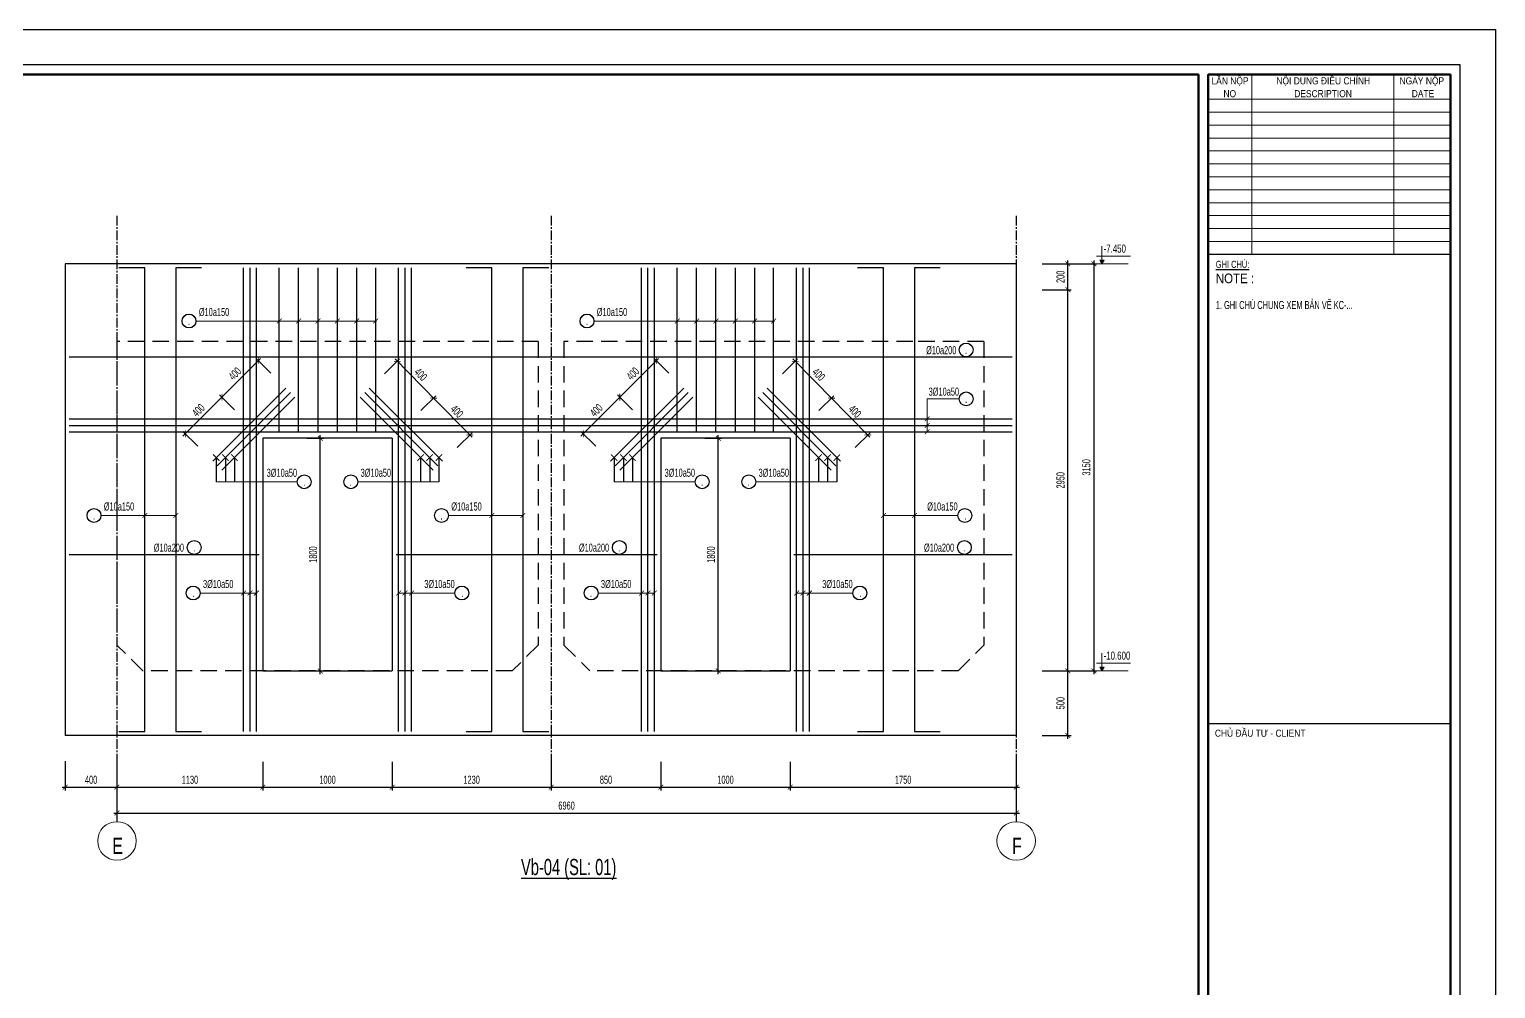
# Model space of a CAD drawing. Header units: millimetres. Extents: x 49116 to 95141, y 45601 to 60451.
# Drawn here: x 83792 to 95141, y 53026 to 60451 of the extents above; entities that cross this region are included whole.
import ezdxf
from ezdxf.enums import TextEntityAlignment as Align

# ---------------------------------------------------------------- set-up
doc = ezdxf.new("R2010")
doc.units = ezdxf.units.MM
doc.header["$MEASUREMENT"] = 0
doc.linetypes.add('CENTER2', pattern=[1.125, 0.75, -0.125, 0.125, -0.125])
doc.linetypes.add('HIDDEN', pattern=[9.525, 6.35, -3.175])
doc.layers.get('DEFPOINTS').update_dxf_attribs({"color": 252})
for name, color, linetype in [('CDC -TEXT KHUNG', 7, 'Continuous'), ('CDC-KHUNGTEN', 7, 'Continuous'), ('CDC.01.AXIS', 160, 'CENTER2'), ('CDC.02.DIM', 1, 'Continuous'), ('CDC.03.BORDER', 3, 'Continuous'), ('CDC.04.HIDDEN', 8, 'HIDDEN'), ('CDC.05.STEEL', 4, 'Continuous'), ('CDC.06.TEXT', 2, 'Continuous'), ('CDC.14.STEELNUM', 3, 'Continuous'), ('CDC.16.BIGTEXT', 6, 'Continuous')]:
    doc.layers.add(name, color=color, linetype=linetype)
doc.layers.add('KCS_CHI', color=1, linetype='Continuous', lineweight=15)
doc.styles.add('arial', font='arial.ttf', dxfattribs={"width": 0.6})
doc.styles.add('arial1', font='arial.ttf', dxfattribs={"width": 0.7})
doc.styles.add('Arial_4', font='arial.ttf', dxfattribs={"width": 0.75, "height": 3})
doc.styles.add('KT CDC', font='arial.ttf', dxfattribs={"width": 0.85, "height": 200})
doc.dimstyles.new('DIM25', dxfattribs={"dimscale": 25, "dimtxt": 2.5, "dimasz": 1.5, "dimexe": 1, "dimexo": 0, "dimgap": 1, "dimtad": 1, "dimdec": 0, "dimzin": 0, "dimdsep": 46, "dimtxsty": 'arial', "dimblk1": 'ARCHTICK', "dimblk2": 'ARCHTICK', "dimsah": 1, "dimcen": 0.09, "dimdle": 1, "dimclrd": 256, "dimclre": 1, "dimclrt": 2, "dimadec": 0, "dimazin": 0, "dimtfac": 1, "dimtdec": 0, "dimtix": 1, "dimtmove": 2, "dimatfit": 0, "dimldrblk": 'DOT', "dimfxl": 50, "dimtolj": 1, "dimtzin": 0, "dimarcsym": 0})

# ---------------------------------------------------------------- blocks, each defined once
blk = doc.blocks.new('_ArchTick')
at = {"color": 0, "linetype": 'ByBlock', "const_width": 0.15}
blk.add_lwpolyline([(-0.5, -0.5), (0.5, 0.5)], dxfattribs=at)
blk = doc.blocks.new('*D21')
at = {"layer": 'CDC.02.DIM', "color": 1, "lineweight": -2, "transparency": 16777216}
for p, q in [((91630, 58636), (92055, 58636)), ((91630, 55486), (92055, 55486))]:
    blk.add_line(p, q, dxfattribs=at)
at = {"layer": 'CDC.02.DIM', "lineweight": -2, "transparency": 16777216}
blk.add_line((92030, 58661), (92030, 55461), dxfattribs=at)
at = {"layer": 'DEFPOINTS', "color": 0, "transparency": 16777216}
for p in [(91630, 58636), (91630, 55486), (92030, 55486)]:
    blk.add_point(p, dxfattribs=at)
at = {"layer": 'CDC.02.DIM', "lineweight": -2, "transparency": 16777216, "xscale": 37.5, "yscale": 37.5, "zscale": 37.5}
for p, rotation in [((92030, 58636), 90), ((92030, 55486), 270)]:
    blk.add_blockref('_ArchTick', p, dxfattribs=dict(at, rotation=rotation))
at = {"layer": 'CDC.02.DIM', "color": 2, "transparency": 16777216, "insert": (91973, 57061), "char_height": 62.5, "attachment_point": 5, "rotation": 90, "style": 'arial'}
blk.add_mtext('\\A1;3150', dxfattribs=at)
blk = doc.blocks.new('_DOT')
at = {"color": 0, "linetype": 'ByBlock'}
blk.add_line((-0.5, 0), (-1, 0), dxfattribs=at)
at = {"color": 0, "linetype": 'ByBlock', "const_width": 0.5}
blk.add_lwpolyline([(-0.25, 0, 1), (0.25, 0, 1)], format="xyb", close=True, dxfattribs=at)
blk = doc.blocks.new('*D22')
at = {"layer": 'CDC.02.DIM', "color": 1, "lineweight": -2, "transparency": 16777216}
for p, q in [((84470, 54786), (84470, 54361)), ((91430, 54786), (91430, 54361))]:
    blk.add_line(p, q, dxfattribs=at)
at = {"layer": 'CDC.02.DIM', "lineweight": -2, "transparency": 16777216}
blk.add_line((84445, 54386), (91455, 54386), dxfattribs=at)
at = {"layer": 'DEFPOINTS', "color": 0, "transparency": 16777216}
for p in [(84470, 54786), (91430, 54786), (91430, 54386)]:
    blk.add_point(p, dxfattribs=at)
at = {"layer": 'CDC.02.DIM', "lineweight": -2, "transparency": 16777216, "xscale": 37.5, "yscale": 37.5, "zscale": 37.5, "rotation": 180}
blk.add_blockref('_ArchTick', (84470, 54386), dxfattribs=at)
at = {"layer": 'CDC.02.DIM', "lineweight": -2, "transparency": 16777216, "xscale": 37.5, "yscale": 37.5, "zscale": 37.5}
blk.add_blockref('_ArchTick', (91430, 54386), dxfattribs=at)
at = {"layer": 'CDC.02.DIM', "color": 2, "transparency": 16777216, "insert": (87950, 54443), "char_height": 62.5, "attachment_point": 5, "style": 'arial'}
blk.add_mtext('\\A1;6960', dxfattribs=at)
blk = doc.blocks.new('*D23')
at = {"layer": 'CDC.02.DIM', "color": 1, "lineweight": -2, "transparency": 16777216}
for p, q in [((89020, 57286), (89149, 57286)), ((89020, 55486), (89149, 55486))]:
    blk.add_line(p, q, dxfattribs=at)
at = {"layer": 'CDC.02.DIM', "lineweight": -2, "transparency": 16777216}
blk.add_line((89124, 55461), (89124, 57311), dxfattribs=at)
at = {"layer": 'DEFPOINTS', "color": 0, "transparency": 16777216}
for p in [(89020, 57286), (89124, 57286), (89020, 55486)]:
    blk.add_point(p, dxfattribs=at)
at = {"layer": 'CDC.02.DIM', "lineweight": -2, "transparency": 16777216, "xscale": 37.5, "yscale": 37.5, "zscale": 37.5}
for p, rotation in [((89124, 57286), 90), ((89124, 55486), 270)]:
    blk.add_blockref('_ArchTick', p, dxfattribs=dict(at, rotation=rotation))
at = {"layer": 'CDC.02.DIM', "color": 2, "transparency": 16777216, "insert": (89068, 56386), "char_height": 62.5, "attachment_point": 5, "rotation": 90, "style": 'arial'}
blk.add_mtext('\\A1;1800', dxfattribs=at)
blk = doc.blocks.new('*D24')
at = {"layer": 'CDC.02.DIM', "lineweight": -2, "transparency": 16777216}
blk.add_line((88061, 57303), (88380, 57622), dxfattribs=at)
at = {"layer": 'CDC.02.DIM', "color": 1, "lineweight": -2, "transparency": 16777216}
for p, q in [((88459, 57507), (88344, 57622)), ((88176, 57224), (88061, 57339))]:
    blk.add_line(p, q, dxfattribs=at)
at = {"layer": 'DEFPOINTS', "color": 0, "transparency": 16777216}
for p in [(88362, 57604), (88459, 57507), (88176, 57224)]:
    blk.add_point(p, dxfattribs=at)
at = {"layer": 'CDC.02.DIM', "lineweight": -2, "transparency": 16777216, "xscale": 37.5, "yscale": 37.5, "zscale": 37.5}
for p, rotation in [((88362, 57604), 45.00000000000442), ((88079, 57321), 225.0000000000044)]:
    blk.add_blockref('_ArchTick', p, dxfattribs=dict(at, rotation=rotation))
at = {"layer": 'CDC.02.DIM', "color": 2, "transparency": 16777216, "insert": (88180, 57503), "char_height": 62.5, "attachment_point": 5, "rotation": 45, "style": 'arial'}
blk.add_mtext('\\A1;400', dxfattribs=at)
blk = doc.blocks.new('*D25')
at = {"layer": 'CDC.02.DIM', "lineweight": -2, "transparency": 16777216}
blk.add_line((88344, 57586), (88662, 57904), dxfattribs=at)
at = {"layer": 'CDC.02.DIM', "color": 1, "lineweight": -2, "transparency": 16777216}
for p, q in [((88742, 57790), (88627, 57904)), ((88459, 57507), (88344, 57622))]:
    blk.add_line(p, q, dxfattribs=at)
at = {"layer": 'DEFPOINTS', "color": 0, "transparency": 16777216}
for p in [(88645, 57887), (88742, 57790), (88459, 57507)]:
    blk.add_point(p, dxfattribs=at)
at = {"layer": 'CDC.02.DIM', "lineweight": -2, "transparency": 16777216, "xscale": 37.5, "yscale": 37.5, "zscale": 37.5}
for p, rotation in [((88645, 57887), 44.99999999985247), ((88362, 57604), 224.9999999998525)]:
    blk.add_blockref('_ArchTick', p, dxfattribs=dict(at, rotation=rotation))
at = {"layer": 'CDC.02.DIM', "color": 2, "transparency": 16777216, "insert": (88463, 57786), "char_height": 62.5, "attachment_point": 5, "rotation": 45, "style": 'arial'}
blk.add_mtext('\\A1;400', dxfattribs=at)
blk = doc.blocks.new('*D26')
at = {"layer": 'CDC.02.DIM', "color": 1, "lineweight": -2, "transparency": 16777216}
for p, q in [((89903, 57501), (90018, 57615)), ((90183, 57216), (90299, 57329))]:
    blk.add_line(p, q, dxfattribs=at)
at = {"layer": 'CDC.02.DIM', "lineweight": -2, "transparency": 16777216}
blk.add_line((90298, 57294), (89983, 57615), dxfattribs=at)
at = {"layer": 'DEFPOINTS', "color": 0, "transparency": 16777216}
for p in [(90000, 57597), (89903, 57501), (90183, 57216)]:
    blk.add_point(p, dxfattribs=at)
at = {"layer": 'CDC.02.DIM', "lineweight": -2, "transparency": 16777216, "xscale": 37.5, "yscale": 37.5, "zscale": 37.5}
for p, rotation in [((90000, 57597), 134.5222557259345), ((90281, 57312), 314.5222557259345)]:
    blk.add_blockref('_ArchTick', p, dxfattribs=dict(at, rotation=rotation))
at = {"layer": 'CDC.02.DIM', "color": 2, "transparency": 16777216, "insert": (90181, 57494), "char_height": 62.5, "attachment_point": 5, "rotation": 314.5223, "style": 'arial'}
blk.add_mtext('\\A1;400', dxfattribs=at)
blk = doc.blocks.new('*D27')
at = {"layer": 'CDC.02.DIM', "color": 1, "lineweight": -2, "transparency": 16777216}
for p, q in [((89622, 57786), (89738, 57900)), ((89903, 57501), (90018, 57615))]:
    blk.add_line(p, q, dxfattribs=at)
at = {"layer": 'CDC.02.DIM', "lineweight": -2, "transparency": 16777216}
blk.add_line((90018, 57579), (89702, 57900), dxfattribs=at)
at = {"layer": 'DEFPOINTS', "color": 0, "transparency": 16777216}
for p in [(89720, 57882), (89622, 57786), (89903, 57501)]:
    blk.add_point(p, dxfattribs=at)
at = {"layer": 'CDC.02.DIM', "lineweight": -2, "transparency": 16777216, "xscale": 37.5, "yscale": 37.5, "zscale": 37.5}
for p, rotation in [((89720, 57882), 134.5222557258225), ((90000, 57597), 314.5222557258225)]:
    blk.add_blockref('_ArchTick', p, dxfattribs=dict(at, rotation=rotation))
at = {"layer": 'CDC.02.DIM', "color": 2, "transparency": 16777216, "insert": (89901, 57780), "char_height": 62.5, "attachment_point": 5, "rotation": 314.5223, "style": 'arial'}
blk.add_mtext('\\A1;400', dxfattribs=at)
blk = doc.blocks.new('*D29')
at = {"layer": 'CDC.02.DIM', "color": 1, "lineweight": -2, "transparency": 16777216}
for p, q in [((84070, 54786), (84070, 54561)), ((84470, 54786), (84470, 54561))]:
    blk.add_line(p, q, dxfattribs=at)
at = {"layer": 'CDC.02.DIM', "lineweight": -2, "transparency": 16777216}
blk.add_line((84045, 54586), (84495, 54586), dxfattribs=at)
at = {"layer": 'DEFPOINTS', "color": 0, "transparency": 16777216}
for p in [(84070, 54786), (84470, 54786), (84470, 54586)]:
    blk.add_point(p, dxfattribs=at)
at = {"layer": 'CDC.02.DIM', "lineweight": -2, "transparency": 16777216, "xscale": 37.5, "yscale": 37.5, "zscale": 37.5, "rotation": 180}
blk.add_blockref('_ArchTick', (84070, 54586), dxfattribs=at)
at = {"layer": 'CDC.02.DIM', "lineweight": -2, "transparency": 16777216, "xscale": 37.5, "yscale": 37.5, "zscale": 37.5}
blk.add_blockref('_ArchTick', (84470, 54586), dxfattribs=at)
at = {"layer": 'CDC.02.DIM', "color": 2, "transparency": 16777216, "insert": (84270, 54643), "char_height": 62.5, "attachment_point": 5, "style": 'arial'}
blk.add_mtext('\\A1;400', dxfattribs=at)
blk = doc.blocks.new('*D30')
at = {"layer": 'CDC.02.DIM', "color": 1, "lineweight": -2, "transparency": 16777216}
for p, q in [((84470, 54783), (84470, 54561)), ((85600, 54783), (85600, 54561))]:
    blk.add_line(p, q, dxfattribs=at)
at = {"layer": 'CDC.02.DIM', "lineweight": -2, "transparency": 16777216}
blk.add_line((84445, 54586), (85625, 54586), dxfattribs=at)
at = {"layer": 'DEFPOINTS', "color": 0, "transparency": 16777216}
for p in [(84470, 54783), (85600, 54783), (85600, 54586)]:
    blk.add_point(p, dxfattribs=at)
at = {"layer": 'CDC.02.DIM', "lineweight": -2, "transparency": 16777216, "xscale": 37.5, "yscale": 37.5, "zscale": 37.5, "rotation": 180}
blk.add_blockref('_ArchTick', (84470, 54586), dxfattribs=at)
at = {"layer": 'CDC.02.DIM', "lineweight": -2, "transparency": 16777216, "xscale": 37.5, "yscale": 37.5, "zscale": 37.5}
blk.add_blockref('_ArchTick', (85600, 54586), dxfattribs=at)
at = {"layer": 'CDC.02.DIM', "color": 2, "transparency": 16777216, "insert": (85035, 54643), "char_height": 62.5, "attachment_point": 5, "style": 'arial'}
blk.add_mtext('\\A1;1130', dxfattribs=at)
blk = doc.blocks.new('*D31')
at = {"layer": 'CDC.02.DIM', "color": 1, "lineweight": -2, "transparency": 16777216}
for p, q in [((85600, 54783), (85600, 54561)), ((86600, 54783), (86600, 54561))]:
    blk.add_line(p, q, dxfattribs=at)
at = {"layer": 'CDC.02.DIM', "lineweight": -2, "transparency": 16777216}
blk.add_line((85575, 54586), (86625, 54586), dxfattribs=at)
at = {"layer": 'DEFPOINTS', "color": 0, "transparency": 16777216}
for p in [(85600, 54783), (86600, 54783), (86600, 54586)]:
    blk.add_point(p, dxfattribs=at)
at = {"layer": 'CDC.02.DIM', "lineweight": -2, "transparency": 16777216, "xscale": 37.5, "yscale": 37.5, "zscale": 37.5, "rotation": 180}
blk.add_blockref('_ArchTick', (85600, 54586), dxfattribs=at)
at = {"layer": 'CDC.02.DIM', "lineweight": -2, "transparency": 16777216, "xscale": 37.5, "yscale": 37.5, "zscale": 37.5}
blk.add_blockref('_ArchTick', (86600, 54586), dxfattribs=at)
at = {"layer": 'CDC.02.DIM', "color": 2, "transparency": 16777216, "insert": (86100, 54643), "char_height": 62.5, "attachment_point": 5, "style": 'arial'}
blk.add_mtext('\\A1;1000', dxfattribs=at)
blk = doc.blocks.new('*D32')
at = {"layer": 'CDC.02.DIM', "color": 1, "lineweight": -2, "transparency": 16777216}
for p, q in [((87830, 54783), (87830, 54561)), ((88680, 54783), (88680, 54561))]:
    blk.add_line(p, q, dxfattribs=at)
at = {"layer": 'CDC.02.DIM', "lineweight": -2, "transparency": 16777216}
blk.add_line((87805, 54586), (88705, 54586), dxfattribs=at)
at = {"layer": 'DEFPOINTS', "color": 0, "transparency": 16777216}
for p in [(87830, 54783), (88680, 54783), (88680, 54586)]:
    blk.add_point(p, dxfattribs=at)
at = {"layer": 'CDC.02.DIM', "lineweight": -2, "transparency": 16777216, "xscale": 37.5, "yscale": 37.5, "zscale": 37.5, "rotation": 180}
blk.add_blockref('_ArchTick', (87830, 54586), dxfattribs=at)
at = {"layer": 'CDC.02.DIM', "lineweight": -2, "transparency": 16777216, "xscale": 37.5, "yscale": 37.5, "zscale": 37.5}
blk.add_blockref('_ArchTick', (88680, 54586), dxfattribs=at)
at = {"layer": 'CDC.02.DIM', "color": 2, "transparency": 16777216, "insert": (88255, 54643), "char_height": 62.5, "attachment_point": 5, "style": 'arial'}
blk.add_mtext('\\A1;850', dxfattribs=at)
blk = doc.blocks.new('*D36')
at = {"layer": 'CDC.02.DIM', "lineweight": -2, "transparency": 16777216}
blk.add_line((91830, 54961), (91830, 55511), dxfattribs=at)
at = {"layer": 'CDC.02.DIM', "color": 1, "lineweight": -2, "transparency": 16777216}
for p, q in [((91630, 55486), (91855, 55486)), ((91630, 54986), (91855, 54986))]:
    blk.add_line(p, q, dxfattribs=at)
at = {"layer": 'DEFPOINTS', "color": 0, "transparency": 16777216}
for p in [(91630, 55486), (91830, 55486), (91630, 54986)]:
    blk.add_point(p, dxfattribs=at)
at = {"layer": 'CDC.02.DIM', "lineweight": -2, "transparency": 16777216, "xscale": 37.5, "yscale": 37.5, "zscale": 37.5}
for p, rotation in [((91830, 55486), 90), ((91830, 54986), 270)]:
    blk.add_blockref('_ArchTick', p, dxfattribs=dict(at, rotation=rotation))
at = {"layer": 'CDC.02.DIM', "color": 2, "transparency": 16777216, "insert": (91773, 55236), "char_height": 62.5, "attachment_point": 5, "rotation": 90, "style": 'arial'}
blk.add_mtext('\\A1;500', dxfattribs=at)
blk = doc.blocks.new('*D37')
at = {"layer": 'CDC.02.DIM', "lineweight": -2, "transparency": 16777216}
blk.add_line((91830, 55461), (91830, 58461), dxfattribs=at)
at = {"layer": 'CDC.02.DIM', "color": 1, "lineweight": -2, "transparency": 16777216}
for p, q in [((91630, 58436), (91855, 58436)), ((91630, 55486), (91855, 55486))]:
    blk.add_line(p, q, dxfattribs=at)
at = {"layer": 'DEFPOINTS', "color": 0, "transparency": 16777216}
for p in [(91630, 58436), (91830, 58436), (91630, 55486)]:
    blk.add_point(p, dxfattribs=at)
at = {"layer": 'CDC.02.DIM', "lineweight": -2, "transparency": 16777216, "xscale": 37.5, "yscale": 37.5, "zscale": 37.5}
for p, rotation in [((91830, 58436), 90), ((91830, 55486), 270)]:
    blk.add_blockref('_ArchTick', p, dxfattribs=dict(at, rotation=rotation))
at = {"layer": 'CDC.02.DIM', "color": 2, "transparency": 16777216, "insert": (91773, 56961), "char_height": 62.5, "attachment_point": 5, "rotation": 90, "style": 'arial'}
blk.add_mtext('\\A1;2950', dxfattribs=at)
blk = doc.blocks.new('*D38')
at = {"layer": 'CDC.02.DIM', "color": 1, "lineweight": -2, "transparency": 16777216}
for p, q in [((91630, 58636), (91855, 58636)), ((91630, 58436), (91855, 58436))]:
    blk.add_line(p, q, dxfattribs=at)
at = {"layer": 'CDC.02.DIM', "lineweight": -2, "transparency": 16777216}
blk.add_line((91830, 58411), (91830, 58661), dxfattribs=at)
at = {"layer": 'DEFPOINTS', "color": 0, "transparency": 16777216}
for p in [(91630, 58636), (91830, 58636), (91630, 58436)]:
    blk.add_point(p, dxfattribs=at)
at = {"layer": 'CDC.02.DIM', "lineweight": -2, "transparency": 16777216, "xscale": 37.5, "yscale": 37.5, "zscale": 37.5}
for p, rotation in [((91830, 58636), 90), ((91830, 58436), 270)]:
    blk.add_blockref('_ArchTick', p, dxfattribs=dict(at, rotation=rotation))
at = {"layer": 'CDC.02.DIM', "color": 2, "transparency": 16777216, "insert": (91773, 58536), "char_height": 62.5, "attachment_point": 5, "rotation": 90, "style": 'arial'}
blk.add_mtext('\\A1;200', dxfattribs=at)
blk = doc.blocks.new('*D142')
at = {"layer": 'CDC.02.DIM', "color": 1, "lineweight": -2, "transparency": 16777216}
for p, q in [((85940, 57286), (86069, 57286)), ((85940, 55486), (86069, 55486))]:
    blk.add_line(p, q, dxfattribs=at)
at = {"layer": 'CDC.02.DIM', "lineweight": -2, "transparency": 16777216}
blk.add_line((86044, 55461), (86044, 57311), dxfattribs=at)
at = {"layer": 'DEFPOINTS', "color": 0, "transparency": 16777216}
for p in [(85940, 57286), (86044, 57286), (85940, 55486)]:
    blk.add_point(p, dxfattribs=at)
at = {"layer": 'CDC.02.DIM', "lineweight": -2, "transparency": 16777216, "xscale": 37.5, "yscale": 37.5, "zscale": 37.5}
for p, rotation in [((86044, 57286), 90), ((86044, 55486), 270)]:
    blk.add_blockref('_ArchTick', p, dxfattribs=dict(at, rotation=rotation))
at = {"layer": 'CDC.02.DIM', "color": 2, "transparency": 16777216, "insert": (85988, 56386), "char_height": 62.5, "attachment_point": 5, "rotation": 90, "style": 'arial'}
blk.add_mtext('\\A1;1800', dxfattribs=at)
blk = doc.blocks.new('*D143')
at = {"layer": 'CDC.02.DIM', "lineweight": -2, "transparency": 16777216}
blk.add_line((84981, 57303), (85300, 57622), dxfattribs=at)
at = {"layer": 'CDC.02.DIM', "color": 1, "lineweight": -2, "transparency": 16777216}
for p, q in [((85379, 57507), (85264, 57622)), ((85096, 57224), (84981, 57339))]:
    blk.add_line(p, q, dxfattribs=at)
at = {"layer": 'DEFPOINTS', "color": 0, "transparency": 16777216}
for p in [(85282, 57604), (85379, 57507), (85096, 57224)]:
    blk.add_point(p, dxfattribs=at)
at = {"layer": 'CDC.02.DIM', "lineweight": -2, "transparency": 16777216, "xscale": 37.5, "yscale": 37.5, "zscale": 37.5}
for p, rotation in [((85282, 57604), 45.00000000000442), ((84999, 57321), 225.0000000000044)]:
    blk.add_blockref('_ArchTick', p, dxfattribs=dict(at, rotation=rotation))
at = {"layer": 'CDC.02.DIM', "color": 2, "transparency": 16777216, "insert": (85100, 57503), "char_height": 62.5, "attachment_point": 5, "rotation": 45, "style": 'arial'}
blk.add_mtext('\\A1;400', dxfattribs=at)
blk = doc.blocks.new('*D144')
at = {"layer": 'CDC.02.DIM', "lineweight": -2, "transparency": 16777216}
blk.add_line((85264, 57586), (85582, 57904), dxfattribs=at)
at = {"layer": 'CDC.02.DIM', "color": 1, "lineweight": -2, "transparency": 16777216}
for p, q in [((85662, 57790), (85547, 57904)), ((85379, 57507), (85264, 57622))]:
    blk.add_line(p, q, dxfattribs=at)
at = {"layer": 'DEFPOINTS', "color": 0, "transparency": 16777216}
for p in [(85565, 57887), (85662, 57790), (85379, 57507)]:
    blk.add_point(p, dxfattribs=at)
at = {"layer": 'CDC.02.DIM', "lineweight": -2, "transparency": 16777216, "xscale": 37.5, "yscale": 37.5, "zscale": 37.5}
for p, rotation in [((85565, 57887), 44.99999999985247), ((85282, 57604), 224.9999999998525)]:
    blk.add_blockref('_ArchTick', p, dxfattribs=dict(at, rotation=rotation))
at = {"layer": 'CDC.02.DIM', "color": 2, "transparency": 16777216, "insert": (85383, 57786), "char_height": 62.5, "attachment_point": 5, "rotation": 45, "style": 'arial'}
blk.add_mtext('\\A1;400', dxfattribs=at)
blk = doc.blocks.new('*D145')
at = {"layer": 'CDC.02.DIM', "color": 1, "lineweight": -2, "transparency": 16777216}
for p, q in [((86823, 57501), (86938, 57615)), ((87103, 57216), (87219, 57329))]:
    blk.add_line(p, q, dxfattribs=at)
at = {"layer": 'CDC.02.DIM', "lineweight": -2, "transparency": 16777216}
blk.add_line((87218, 57294), (86903, 57615), dxfattribs=at)
at = {"layer": 'DEFPOINTS', "color": 0, "transparency": 16777216}
for p in [(86920, 57597), (86823, 57501), (87103, 57216)]:
    blk.add_point(p, dxfattribs=at)
at = {"layer": 'CDC.02.DIM', "lineweight": -2, "transparency": 16777216, "xscale": 37.5, "yscale": 37.5, "zscale": 37.5}
for p, rotation in [((86920, 57597), 134.5222557259345), ((87201, 57312), 314.5222557259345)]:
    blk.add_blockref('_ArchTick', p, dxfattribs=dict(at, rotation=rotation))
at = {"layer": 'CDC.02.DIM', "color": 2, "transparency": 16777216, "insert": (87101, 57494), "char_height": 62.5, "attachment_point": 5, "rotation": 314.5223, "style": 'arial'}
blk.add_mtext('\\A1;400', dxfattribs=at)
blk = doc.blocks.new('*D146')
at = {"layer": 'CDC.02.DIM', "color": 1, "lineweight": -2, "transparency": 16777216}
for p, q in [((86542, 57786), (86658, 57900)), ((86823, 57501), (86938, 57615))]:
    blk.add_line(p, q, dxfattribs=at)
at = {"layer": 'CDC.02.DIM', "lineweight": -2, "transparency": 16777216}
blk.add_line((86938, 57579), (86622, 57900), dxfattribs=at)
at = {"layer": 'DEFPOINTS', "color": 0, "transparency": 16777216}
for p in [(86640, 57882), (86542, 57786), (86823, 57501)]:
    blk.add_point(p, dxfattribs=at)
at = {"layer": 'CDC.02.DIM', "lineweight": -2, "transparency": 16777216, "xscale": 37.5, "yscale": 37.5, "zscale": 37.5}
for p, rotation in [((86640, 57882), 134.5222557258225), ((86920, 57597), 314.5222557258225)]:
    blk.add_blockref('_ArchTick', p, dxfattribs=dict(at, rotation=rotation))
at = {"layer": 'CDC.02.DIM', "color": 2, "transparency": 16777216, "insert": (86821, 57780), "char_height": 62.5, "attachment_point": 5, "rotation": 314.5223, "style": 'arial'}
blk.add_mtext('\\A1;400', dxfattribs=at)
blk = doc.blocks.new('*D147')
at = {"layer": 'CDC.02.DIM', "color": 1, "lineweight": -2, "transparency": 16777216}
for p, q in [((86600, 54783), (86600, 54561)), ((87830, 54783), (87830, 54561))]:
    blk.add_line(p, q, dxfattribs=at)
at = {"layer": 'CDC.02.DIM', "lineweight": -2, "transparency": 16777216}
blk.add_line((86575, 54586), (87855, 54586), dxfattribs=at)
at = {"layer": 'DEFPOINTS', "color": 0, "transparency": 16777216}
for p in [(86600, 54783), (87830, 54783), (87830, 54586)]:
    blk.add_point(p, dxfattribs=at)
at = {"layer": 'CDC.02.DIM', "lineweight": -2, "transparency": 16777216, "xscale": 37.5, "yscale": 37.5, "zscale": 37.5, "rotation": 180}
blk.add_blockref('_ArchTick', (86600, 54586), dxfattribs=at)
at = {"layer": 'CDC.02.DIM', "lineweight": -2, "transparency": 16777216, "xscale": 37.5, "yscale": 37.5, "zscale": 37.5}
blk.add_blockref('_ArchTick', (87830, 54586), dxfattribs=at)
at = {"layer": 'CDC.02.DIM', "color": 2, "transparency": 16777216, "insert": (87215, 54643), "char_height": 62.5, "attachment_point": 5, "style": 'arial'}
blk.add_mtext('\\A1;1230', dxfattribs=at)
blk = doc.blocks.new('*D148')
at = {"layer": 'CDC.02.DIM', "color": 1, "lineweight": -2, "transparency": 16777216}
for p, q in [((88680, 54783), (88680, 54561)), ((89680, 54783), (89680, 54561))]:
    blk.add_line(p, q, dxfattribs=at)
at = {"layer": 'CDC.02.DIM', "lineweight": -2, "transparency": 16777216}
blk.add_line((88655, 54586), (89705, 54586), dxfattribs=at)
at = {"layer": 'DEFPOINTS', "color": 0, "transparency": 16777216}
for p in [(88680, 54783), (89680, 54783), (89680, 54586)]:
    blk.add_point(p, dxfattribs=at)
at = {"layer": 'CDC.02.DIM', "lineweight": -2, "transparency": 16777216, "xscale": 37.5, "yscale": 37.5, "zscale": 37.5, "rotation": 180}
blk.add_blockref('_ArchTick', (88680, 54586), dxfattribs=at)
at = {"layer": 'CDC.02.DIM', "lineweight": -2, "transparency": 16777216, "xscale": 37.5, "yscale": 37.5, "zscale": 37.5}
blk.add_blockref('_ArchTick', (89680, 54586), dxfattribs=at)
at = {"layer": 'CDC.02.DIM', "color": 2, "transparency": 16777216, "insert": (89180, 54643), "char_height": 62.5, "attachment_point": 5, "style": 'arial'}
blk.add_mtext('\\A1;1000', dxfattribs=at)
blk = doc.blocks.new('*D149')
at = {"layer": 'CDC.02.DIM', "color": 1, "lineweight": -2, "transparency": 16777216}
for p, q in [((89680, 54783), (89680, 54561)), ((91430, 54783), (91430, 54561))]:
    blk.add_line(p, q, dxfattribs=at)
at = {"layer": 'CDC.02.DIM', "lineweight": -2, "transparency": 16777216}
blk.add_line((89655, 54586), (91455, 54586), dxfattribs=at)
at = {"layer": 'DEFPOINTS', "color": 0, "transparency": 16777216}
for p in [(89680, 54783), (91430, 54783), (91430, 54586)]:
    blk.add_point(p, dxfattribs=at)
at = {"layer": 'CDC.02.DIM', "lineweight": -2, "transparency": 16777216, "xscale": 37.5, "yscale": 37.5, "zscale": 37.5, "rotation": 180}
blk.add_blockref('_ArchTick', (89680, 54586), dxfattribs=at)
at = {"layer": 'CDC.02.DIM', "lineweight": -2, "transparency": 16777216, "xscale": 37.5, "yscale": 37.5, "zscale": 37.5}
blk.add_blockref('_ArchTick', (91430, 54586), dxfattribs=at)
at = {"layer": 'CDC.02.DIM', "color": 2, "transparency": 16777216, "insert": (90555, 54643), "char_height": 62.5, "attachment_point": 5, "style": 'arial'}
blk.add_mtext('\\A1;1750', dxfattribs=at)
blk = doc.blocks.new('CDTA1')
at = {"layer": 'CDC-KHUNGTEN', "color": 6, "lineweight": 25}
blk.add_line((0, 90), (-75, 90), dxfattribs=at)
at = {"layer": 'CDC-KHUNGTEN', "color": 6, "style": 'KT CDC', "width": 0.85}
blk.add_text('CHỦ ĐẦU TƯ - CLIENT', height=2.2, dxfattribs=at).set_placement((-72.93, 86))
blk = doc.blocks.new('KHUNG A1')
at = {"layer": 'CDC-KHUNGTEN', "color": 8, "lineweight": 9}
for p, q in [((10382.72, 1278.17), (10382.72, 1222.51)), ((10426.72, 1278.17), (10426.72, 1222.51)), ((10444.22, 1270.51), (10369.22, 1270.51)), ((10444.22, 1266.51), (10369.22, 1266.51)), ((10444.22, 1262.51), (10369.22, 1262.51)), ((10444.22, 1258.51), (10369.22, 1258.51)), ((10444.22, 1254.51), (10369.22, 1254.51)), ((10444.22, 1250.51), (10369.22, 1250.51)), ((10444.22, 1246.51), (10369.22, 1246.51)), ((10444.22, 1242.51), (10369.22, 1242.51)), ((10444.22, 1238.51), (10369.22, 1238.51)), ((10444.22, 1234.51), (10369.22, 1234.51)), ((10444.22, 1230.51), (10369.22, 1230.51)), ((10444.22, 1226.51), (10369.22, 1226.51))]:
    blk.add_line(p, q, dxfattribs=at)
at = {"layer": 'CDC-KHUNGTEN', "color": 6, "lineweight": 25}
blk.add_line((10444.22, 1222.51), (10369.22, 1222.51), dxfattribs=at)
at = {"layer": 'CDC-KHUNGTEN', "color": 8}
blk.add_lwpolyline([(10368.18, 709.17), (10447.22, 709.17), (10447.22, 1281.17), (9647.22, 1281.17), (9647.22, 709.17), (10368.18, 709.17)], dxfattribs=at)
at = {"layer": 'CDC-KHUNGTEN', "color": 255, "lineweight": 60}
blk.add_lwpolyline([(10366.22, 712.17), (10366.22, 1278.17), (9650.22, 1278.17), (9650.22, 712.17), (10366.22, 712.17)], close=True, dxfattribs=at)
blk.add_lwpolyline([(10369.22, 712.17), (10444.22, 712.17), (10444.22, 1278.17), (10369.22, 1278.17), (10369.22, 712.17)], dxfattribs=at)
at = {"layer": 'DEFPOINTS', "color": 1, "ltscale": 0.2}
blk.add_lwpolyline([(9617.22, 698.17), (9617.22, 1292.17), (10458.22, 1292.17), (10458.22, 698.17), (9617.22, 698.17)], close=True, dxfattribs=at)
at = {"layer": 'CDC-KHUNGTEN'}
blk.add_blockref('CDTA1', (10444.22, 987.17), dxfattribs=at)
at = {"layer": 'CDC -TEXT KHUNG', "color": 7, "style": 'KT CDC', "width": 0.85}
for s, p in [('NO', (10373.95, 1271.16)), ('DESCRIPTION', (10395.86, 1271.16)), ('DATE', (10432.24, 1271.16))]:
    blk.add_text(s, height=2.2, dxfattribs=at).set_placement(p)
at = {"layer": 'CDC -TEXT KHUNG', "char_height": 2.2, "attachment_point": 2, "line_spacing_factor": 0.941778, "style": 'KT CDC'}
for s, insert, width in [('LẦN NỘP', (10375.98, 1277.33), 14.6422), ('NỘI DUNG ĐIỀU CHỈNH', (10404.85, 1277.33), 36.9971), ('NGÀY NỘP', (10435.36, 1277.33), 17.5559)]:
    blk.add_mtext(s, dxfattribs=dict(at, insert=insert, width=width))
at = {"layer": 'CDC-KHUNGTEN', "color": 7, "style": 'Arial_4', "width": 0.85}
blk.add_text('NOTE :', height=3, dxfattribs=at).set_placement((10371.58, 1213.57))
at = {"layer": 'CDC-KHUNGTEN', "color": 6, "insert": (10371.58, 1220.51), "char_height": 2.2, "width": 18.8196, "attachment_point": 1, "style": 'arial'}
blk.add_mtext('{\\LGHI CHÚ:}', dxfattribs=at)

msp = doc.modelspace()

# ---------------------------------------------------------------- hatches: boundary and pattern name
at = {"layer": 'KCS_CHI'}
for points in [[(92093.4, 58664.91), (92076.9, 58664.91), (92093.4, 58635.91)], [(92093.4, 58664.91), (92109.9, 58664.91), (92093.4, 58635.91)], [(92093.4, 55514.91), (92076.9, 55514.91), (92093.4, 55485.91)], [(92093.4, 55514.91), (92109.9, 55514.91), (92093.4, 55485.91)]]:
    msp.add_hatch(color=256, dxfattribs=at).paths.add_polyline_path(points)

# ---------------------------------------------------------------- linework, layer by layer
at = {"layer": 'CDC.01.AXIS', "ltscale": 100}
for p, q in [((84469.91, 59006.97), (84469.91, 54318.91)), ((87829.91, 59006.97), (87829.91, 54672.17)), ((91429.91, 59006.97), (91429.91, 54318.91))]:
    msp.add_line(p, q, dxfattribs=at)
at = {"layer": 'CDC.02.DIM'}
for p, q in [((85238.64, 57136.76), (85238.64, 56949.66)), ((85309.35, 57136.76), (85309.35, 56949.66)), ((85380.06, 57136.76), (85380.06, 56949.66)), ((86819.77, 57136.76), (86819.77, 56949.66)), ((86890.48, 57136.76), (86890.48, 56949.66)), ((86961.19, 57136.76), (86961.19, 56949.66)), ((88318.64, 57136.76), (88318.64, 56949.66)), ((88389.35, 57136.76), (88389.35, 56949.66)), ((88460.06, 57136.76), (88460.06, 56949.66)), ((89899.77, 57136.76), (89899.77, 56949.66)), ((89970.48, 57136.76), (89970.48, 56949.66)), ((90041.19, 57136.76), (90041.19, 56949.66))]:
    msp.add_line(p, q, dxfattribs=at)
at = {"layer": 'CDC.03.BORDER', "ltscale": 5}
for p, q in [((84069.91, 58635.91), (84069.91, 54985.91)), ((91429.91, 58635.91), (91429.91, 54985.91)), ((85599.91, 57285.91), (85599.91, 55485.91)), ((86599.91, 57285.91), (86599.91, 55485.91)), ((88679.91, 57285.91), (88679.91, 55485.91)), ((89679.91, 57285.91), (89679.91, 55485.91))]:
    msp.add_line(p, q, dxfattribs=at)
at = {"layer": 'CDC.03.BORDER'}
for p, q in [((91429.91, 58635.91), (84069.91, 58635.91)), ((86599.91, 57285.91), (85599.91, 57285.91)), ((89679.91, 57285.91), (88679.91, 57285.91)), ((85599.91, 55485.91), (86599.91, 55485.91)), ((88679.91, 55485.91), (89679.91, 55485.91)), ((91429.91, 54985.91), (84069.91, 54985.91))]:
    msp.add_line(p, q, dxfattribs=at)
at = {"layer": 'CDC.04.HIDDEN', "ltscale": 20}
for p, q in [((84469.91, 58035.91), (84469.91, 55685.91)), ((87729.91, 58035.91), (84469.91, 58035.91)), ((87729.91, 58035.91), (87729.91, 55685.91)), ((90629.91, 58035.91), (87929.91, 58035.91)), ((87929.91, 58035.91), (87929.91, 55685.91)), ((91179.91, 58035.91), (90629.91, 58035.91)), ((91179.91, 58035.91), (91179.91, 55685.91)), ((84669.91, 55485.91), (84469.91, 55685.91)), ((87729.91, 55685.91), (87529.91, 55485.91)), ((87929.91, 55685.91), (88129.91, 55485.91)), ((90979.91, 55485.91), (91179.91, 55685.91)), ((87529.91, 55485.91), (84669.91, 55485.91)), ((90979.91, 55485.91), (88129.91, 55485.91))]:
    msp.add_line(p, q, dxfattribs=at)
at = {"layer": 'CDC.05.STEEL'}
for p, q in [((85449.91, 55015.91), (85449.91, 58605.91)), ((85499.91, 55015.91), (85499.91, 58605.91)), ((85549.91, 55015.91), (85549.91, 58605.91)), ((85726.13, 57335.91), (85726.13, 58605.91)), ((85876.13, 57335.91), (85876.13, 58605.91)), ((86026.13, 57335.91), (86026.13, 58605.91)), ((86176.13, 57335.91), (86176.13, 58605.91)), ((86326.13, 57335.91), (86326.13, 58605.91)), ((86472.46, 57335.91), (86472.46, 58605.91)), ((86649.91, 55015.91), (86649.91, 58605.91)), ((86699.91, 55015.91), (86699.91, 58605.91)), ((86749.91, 55015.91), (86749.91, 58605.91)), ((88529.91, 55015.91), (88529.91, 58605.91)), ((88579.91, 55015.91), (88579.91, 58605.91)), ((88629.91, 55015.91), (88629.91, 58605.91)), ((88806.13, 57335.91), (88806.13, 58605.91)), ((88956.13, 57335.91), (88956.13, 58605.91)), ((89106.13, 57335.91), (89106.13, 58605.91)), ((89256.13, 57335.91), (89256.13, 58605.91)), ((89406.13, 57335.91), (89406.13, 58605.91)), ((89552.46, 57335.91), (89552.46, 58605.91)), ((89729.91, 55015.91), (89729.91, 58605.91)), ((89779.91, 55015.91), (89779.91, 58605.91)), ((89829.91, 55015.91), (89829.91, 58605.91)), ((84099.91, 57916.07), (91399.91, 57916.07)), ((85776.69, 57674.81), (85211.01, 57109.13)), ((86423.14, 57674.81), (86988.82, 57109.13)), ((88856.69, 57674.81), (88291.01, 57109.13)), ((89503.14, 57674.81), (90068.82, 57109.13)), ((85812.05, 57639.46), (85246.36, 57073.77)), ((85847.4, 57604.1), (85281.72, 57038.42)), ((86352.43, 57604.1), (86918.11, 57038.42)), ((86387.78, 57639.46), (86953.47, 57073.77)), ((88892.05, 57639.46), (88326.36, 57073.77)), ((88927.4, 57604.1), (88361.72, 57038.42)), ((89432.43, 57604.1), (89998.11, 57038.42)), ((89467.78, 57639.46), (90033.47, 57073.77)), ((84099.91, 57435.91), (91399.91, 57435.91)), ((84099.91, 57385.91), (91399.91, 57385.91)), ((84099.91, 57335.91), (91399.91, 57335.91)), ((84099.91, 56387.69), (85569.91, 56387.69)), ((86629.91, 56387.69), (88649.91, 56387.69)), ((89709.91, 56387.69), (91399.91, 56387.69))]:
    msp.add_line(p, q, dxfattribs=at)
for points in [[(84484.76, 55015.91), (84684.76, 55015.91), (84684.76, 58605.91), (84484.76, 58605.91)], [(85124.76, 58605.91), (84924.76, 58605.91), (84924.76, 55015.91), (85124.76, 55015.91)], [(87171.63, 55015.91), (87371.63, 55015.91), (87371.63, 58605.91), (87171.63, 58605.91)], [(87811.63, 58605.91), (87611.63, 58605.91), (87611.63, 55015.91), (87811.63, 55015.91)], [(90202.4, 55015.91), (90402.4, 55015.91), (90402.4, 58605.91), (90202.4, 58605.91)], [(90842.4, 58605.91), (90642.4, 58605.91), (90642.4, 55015.91), (90842.4, 55015.91)]]:
    msp.add_lwpolyline(points, dxfattribs=at)
at = {"layer": 'CDC.14.STEELNUM', "color": 1}
for centre in [(85027.83, 58193.6), (88107.83, 58193.6), (91042.07, 57969.69), (91042.64, 57590.91), (85919.68, 56949.66), (86280.15, 56949.66), (88999.68, 56949.66), (89360.15, 56949.66), (84292.19, 56688.62), (86982.01, 56688.62), (91032.02, 56688.62), (85067.86, 56441.31), (88358.47, 56441.31), (91028.9, 56441.31), (85060.29, 56088.62), (87139.54, 56088.62), (88140.29, 56088.62), (90219.54, 56088.62)]:
    msp.add_circle(centre, 53.62, dxfattribs=at)
at = {"layer": 'KCS_CHI'}
for p, q in [((92313.4, 58694.41), (92050.4, 58694.41)), ((92093.4, 58773.41), (92093.4, 58635.91)), ((92295.16, 58635.91), (92029.9, 58635.91)), ((92093.4, 58635.91), (92076.9, 58664.91)), ((92076.9, 58664.91), (92093.4, 58664.91)), ((92093.4, 58635.91), (92109.9, 58664.91)), ((92109.9, 58664.91), (92093.4, 58664.91)), ((86479.91, 58193.6), (85081.45, 58193.6)), ((89559.91, 58193.6), (88161.45, 58193.6)), ((90741.01, 57335.91), (90741.01, 57590.91)), ((90741.01, 57590.91), (90989.02, 57590.91)), ((85238.64, 56949.66), (85866.06, 56949.66)), ((86961.19, 56949.66), (86333.77, 56949.66)), ((88318.64, 56949.66), (88946.06, 56949.66)), ((90041.19, 56949.66), (89413.77, 56949.66)), ((84924.76, 56688.62), (84345.81, 56688.62)), ((87611.63, 56688.62), (87035.63, 56688.62)), ((90402.4, 56688.62), (90978.4, 56688.62)), ((85549.91, 56088.62), (85113.91, 56088.62)), ((86649.91, 56088.62), (87085.91, 56088.62)), ((88629.91, 56088.62), (88193.91, 56088.62)), ((89729.91, 56088.62), (90165.91, 56088.62)), ((92093.4, 55623.41), (92093.4, 55485.91)), ((92313.4, 55544.41), (92050.4, 55544.41)), ((92093.4, 55485.91), (92076.9, 55514.91)), ((92076.9, 55514.91), (92093.4, 55514.91)), ((92093.4, 55485.91), (92109.9, 55514.91)), ((92109.9, 55514.91), (92093.4, 55514.91)), ((92295.16, 55485.91), (92029.9, 55485.91)), ((84469.91, 54318.91), (84469.91, 54385.92)), ((91429.91, 54318.91), (91429.91, 54385.92))]:
    msp.add_line(p, q, dxfattribs=at)
for centre in [(84469.91, 54169.77), (91429.91, 54169.77)]:
    msp.add_circle(centre, 149.14, dxfattribs=at)

# ---------------------------------------------------------------- block references
at = {"xscale": 24.99999999999999, "yscale": 24.99999999999999, "zscale": 24.99999999999999}
msp.add_blockref('KHUNG A1', (-166314.8, 28147.01), dxfattribs=at)
at = {"layer": 'CDC.02.DIM', "xscale": 37.5, "yscale": 37.5, "zscale": 37.5, "rotation": 180}
for p in [(85726.13, 58193.6), (85876.13, 58193.6), (85876.13, 58193.6), (86026.13, 58193.6), (86176.13, 58193.6), (86326.13, 58193.6), (86326.13, 58193.6), (86472.46, 58193.6), (88806.13, 58193.6), (88956.13, 58193.6), (88956.13, 58193.6), (89106.13, 58193.6), (89256.13, 58193.6), (89406.13, 58193.6), (89406.13, 58193.6), (89552.46, 58193.6), (84684.76, 56688.62), (84924.76, 56688.62), (87371.63, 56688.62), (87611.63, 56688.62), (90402.4, 56688.62), (90642.4, 56688.62), (85449.91, 56088.62), (85499.91, 56088.62), (85549.91, 56088.62), (86649.91, 56088.62), (86699.91, 56088.62), (86749.91, 56088.62), (88529.91, 56088.62), (88579.91, 56088.62), (88629.91, 56088.62), (89729.91, 56088.62), (89779.91, 56088.62), (89829.91, 56088.62)]:
    msp.add_blockref('_ArchTick', p, dxfattribs=at)
at = {"layer": 'KCS_CHI'}
for p, xscale, yscale, zscale, rotation in [((90741.01, 57435.91), 37.5, 37.5, 37.5, 180), ((90741.01, 57385.91), 37.5, 37.5, 37.5, 180), ((90741.01, 57335.91), 37.5, 37.5, 37.5, 180), ((85238.64, 57136.76), 50, 50, 50, 90), ((85309.35, 57136.76), 50, 50, 50, 90), ((85380.06, 57136.76), 50, 50, 50, 90), ((86819.77, 57136.76), -50, 50, 50, 270), ((86890.48, 57136.76), -50, 50, 50, 270), ((86961.19, 57136.76), -50, 50, 50, 270), ((88318.64, 57136.76), 50, 50, 50, 90), ((88389.35, 57136.76), 50, 50, 50, 90), ((88460.06, 57136.76), 50, 50, 50, 90), ((89899.77, 57136.76), -50, 50, 50, 270), ((89970.48, 57136.76), -50, 50, 50, 270), ((90041.19, 57136.76), -50, 50, 50, 270)]:
    msp.add_blockref('_ArchTick', p, dxfattribs=dict(at, xscale=xscale, yscale=yscale, zscale=zscale, rotation=rotation))

# ---------------------------------------------------------------- texts
at = {"layer": 'CDC.06.TEXT'}
for s, style, width, p in [('-7.450', 'arial1', 0.7, (92105.97, 58722.8)), ('%%C10a150', 'arial', 0.6, (85103.62, 58232.13)), ('%%C10a150', 'arial', 0.6, (88183.62, 58232.13)), ('3%%C10a50', 'arial', 0.6, (90752.01, 57615.91)), ('3%%C10a50', 'arial', 0.6, (85628.64, 56988.19)), ('3%%C10a50', 'arial', 0.6, (86355.94, 56988.19)), ('3%%C10a50', 'arial', 0.6, (88708.64, 56988.19)), ('3%%C10a50', 'arial', 0.6, (89435.94, 56988.19)), ('%%C10a150', 'arial', 0.6, (84368.06, 56727.15)), ('%%C10a150', 'arial', 0.6, (87057.88, 56727.15)), ('%%C10a150', 'arial', 0.6, (90740.97, 56727.15)), ('3%%C10a50', 'arial', 0.6, (85136.08, 56127.15)), ('3%%C10a50', 'arial', 0.6, (86848.49, 56127.15)), ('3%%C10a50', 'arial', 0.6, (88216.08, 56127.15)), ('3%%C10a50', 'arial', 0.6, (89928.49, 56127.15)), ('-10.600', 'arial1', 0.7, (92105.97, 55572.8))]:
    msp.add_text(s, height=62.5, dxfattribs=dict(at, style=style, width=width)).set_placement(p)
at = {"layer": 'CDC.06.TEXT', "color": 2, "linetype": 'ByBlock', "style": 'arial', "width": 0.6}
msp.add_text('1. GHI CHÚ CHUNG XEM BẢN VẼ KC-...', height=62.5, dxfattribs=at).set_placement((92974.74, 58317.6), align=Align.MIDDLE_LEFT)
at = {"layer": 'CDC.06.TEXT', "linetype": 'ByBlock', "style": 'arial', "width": 0.65}
for p in [(90849.69, 57968.16), (84871.88, 56439.78), (88162.48, 56439.78), (90832.92, 56439.78)]:
    msp.add_text('%%C10a200', height=62.5, dxfattribs=at).set_placement(p, align=Align.MIDDLE)
at = {"layer": 'CDC.14.STEELNUM', "linetype": 'ByBlock', "style": 'arial', "width": 0.6}
for p in [(85027.62, 58193.6), (88107.62, 58193.6), (91042.07, 57969.69), (91042.64, 57590.91), (85919.48, 56949.66), (86279.94, 56949.66), (88999.48, 56949.66), (89359.94, 56949.66), (84291.98, 56688.62), (86981.8, 56688.62), (91036.14, 56688.62), (85067.86, 56441.31), (88358.47, 56441.31), (91028.9, 56441.31), (85060.09, 56088.62), (87143.66, 56088.62), (88140.09, 56088.62), (90223.66, 56088.62)]:
    msp.add_text('.', height=62.5, dxfattribs=at).set_placement(p, align=Align.MIDDLE_CENTER)
at = {"layer": 'CDC.16.BIGTEXT', "color": 6, "style": 'arial', "width": 0.65}
msp.add_text('%%UVb-04 (SL: 01)', height=125, dxfattribs=at).set_placement((87966.29, 53952.57, 0), align=Align.MIDDLE)
at = {"layer": 'CDC.16.BIGTEXT', "char_height": 125, "width": 116.16, "attachment_point": 8, "line_spacing_factor": 0.938532}
for s, insert in [('{\\fArial|b0|i0|c163|p34;\\W0.7;E}', (84475.19, 54069.04)), ('{\\fArial|b0|i0|c163|p34;\\W0.7;F}', (91435.19, 54069.04))]:
    msp.add_mtext(s, dxfattribs=dict(at, insert=insert))

# ---------------------------------------------------------------- dimensions: what is measured, and where the dimension line sits
at = {"layer": 'CDC.02.DIM'}
for base, p1, p2, angle, picture, middle in [((92029.9, 55485.91), (91629.91, 58635.91), (91629.91, 55485.91), 90, '*D21', (91972.97, 57060.91)), ((91829.91, 58635.91), (91629.91, 58435.91), (91629.91, 58635.91), 90, '*D38', (91773, 58535.91)), ((91829.91, 58435.91), (91629.91, 55485.91), (91629.91, 58435.91), 90, '*D37', (91773, 56960.91)), ((85564.8, 57886.7), (85379.07, 57506.75), (85661.91, 57789.6), 225, '*D144', (85383.14, 57785.52)), ((86640.02, 57882.22), (86822.58, 57500.74), (86542.1, 57785.93), 314.522256, '*D146', (86820.83, 57779.53)), ((88644.8, 57886.7), (88459.07, 57506.75), (88741.91, 57789.6), 225, '*D25', (88463.14, 57785.52)), ((89720.02, 57882.22), (89902.58, 57500.74), (89622.1, 57785.93), 314.522256, '*D27', (89900.83, 57779.53)), ((86044.43, 57285.91), (85939.76, 55485.91), (85939.76, 57285.91), 90, '*D142', (85987.52, 56385.91)), ((89124.43, 57285.91), (89019.76, 55485.91), (89019.76, 57285.91), 90, '*D23', (89067.52, 56385.91)), ((91829.91, 55485.91), (91629.91, 54985.91), (91629.91, 55485.91), 90, '*D36', (91773, 55235.91))]:
    dim = msp.add_linear_dim(base=base, p1=p1, p2=p2, angle=angle, dimstyle='DIM25', dxfattribs=at)
    dim.commit()
    dim.dimension.update_dxf_attribs({"geometry": picture, "text_midpoint": middle})
for p1, p2, distance, picture, middle in [((85096.22, 57223.91), (85379.07, 57506.75), 137.33, '*D143', (85100.3, 57502.68)), ((87103.05, 57215.54), (86822.58, 57500.74), -137.33, '*D145', (87101.3, 57494.34)), ((88176.22, 57223.91), (88459.07, 57506.75), 137.33, '*D24', (88180.3, 57502.68)), ((90183.05, 57215.54), (89902.58, 57500.74), -137.33, '*D26', (90181.3, 57494.34))]:
    dim = msp.add_aligned_dim(p1=p1, p2=p2, distance=distance, dimstyle='DIM25', dxfattribs=at)
    dim.commit()
    dim.dimension.update_dxf_attribs({"geometry": picture, "text_midpoint": middle})
for base, p1, p2, picture, middle in [((84469.91, 54585.92), (84069.91, 54785.91), (84469.91, 54785.91), '*D29', (84269.91, 54642.83)), ((91429.91, 54385.92), (84469.91, 54785.91), (91429.91, 54785.91), '*D22', (87949.91, 54442.83)), ((85599.91, 54585.92), (84469.91, 54783.43), (85599.91, 54783.43), '*D30', (85034.91, 54642.85)), ((86599.91, 54585.92), (85599.91, 54783.43), (86599.91, 54783.43), '*D31', (86099.91, 54642.83)), ((87829.91, 54585.92), (86599.91, 54783.43), (87829.91, 54783.43), '*D147', (87214.91, 54642.85)), ((88679.91, 54585.92), (87829.91, 54783.43), (88679.91, 54783.43), '*D32', (88254.91, 54642.83)), ((89679.91, 54585.92), (88679.91, 54783.43), (89679.91, 54783.43), '*D148', (89179.91, 54642.83)), ((91429.91, 54585.92), (89679.91, 54783.43), (91429.91, 54783.43), '*D149', (90554.91, 54642.83))]:
    dim = msp.add_linear_dim(base=base, p1=p1, p2=p2, dimstyle='DIM25', dxfattribs=at)
    dim.commit()
    dim.dimension.update_dxf_attribs({"geometry": picture, "text_midpoint": middle})

doc.saveas('drawing.dxf')
